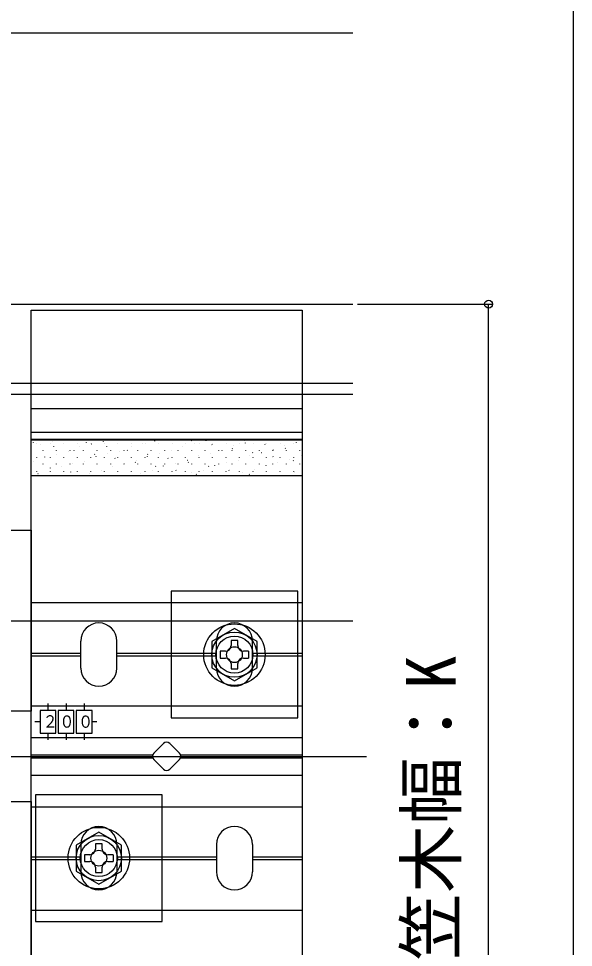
# Model space of a CAD drawing. Units: millimetres, scale not verified. Extents: x -875 to 875, y -1300 to 1292.
# Drawn here: x 752.2 to 875, y 795.1 to 1000.5 of the extents above; entities that cross this region are included whole.
import ezdxf
from ezdxf.enums import TextEntityAlignment as Align

# ---------------------------------------------------------------- set-up
doc = ezdxf.new("R2010")
doc.units = ezdxf.units.MM
doc.header["$LTSCALE"] = 8
for name, color, linetype in [('0-3_YKK_12', 2, 'Continuous'), ('0-4_YKK_13', 4, 'Continuous'), ('0-5_YKK_D', 6, 'Continuous'), ('0-6_YKK_ZWAK', 7, 'Continuous'), ('0-7_YSS_K', 3, 'Continuous')]:
    doc.layers.add(name, color=color, linetype=linetype)
doc.styles.add('ＭＳ ゴシック', font='')
doc.styles.get('ＭＳ ゴシック').set_extended_font_data('MS Gothic')

msp = doc.modelspace()

# ---------------------------------------------------------------- linework, layer by layer
at = {"layer": '0-3_YKK_12'}
for p, q in [((224.848, 937.321), (826.228, 937.321)), ((826.228, 917.321), (710, 917.321)), ((710, 867.321), (826.228, 867.321))]:
    msp.add_line(p, q, dxfattribs=at)
at = {"layer": '0-4_YKK_13'}
for p, q in [((755, 914.221), (815, 914.221)), ((755, 909.024), (815, 909.024)), ((755, 907.496), (815, 907.496)), ((755, 899.336), (755, 907.496)), ((755, 907.309), (815, 907.309)), ((755.575, 906.704), (755.52, 906.787)), ((756.299, 906.412), (756.299, 906.462)), ((757.083, 906.303), (757.079, 906.312)), ((759.289, 906.412), (759.289, 906.462)), ((759.712, 906.901), (759.708, 906.911)), ((760.079, 905.819), (760.023, 905.903)), ((762.279, 906.412), (762.279, 906.462)), ((765.269, 906.412), (765.269, 906.462)), ((767.305, 906.74), (767.25, 906.823)), ((768.259, 906.412), (768.259, 906.462)), ((768.419, 906.379), (768.416, 906.389)), ((771.048, 906.978), (771.045, 906.988)), ((771.249, 906.412), (771.249, 906.462)), ((771.808, 905.855), (771.753, 905.938)), ((774.239, 906.412), (774.239, 906.462)), ((777.144, 905.81), (777.141, 905.819)), ((777.229, 906.412), (777.229, 906.462)), ((779.756, 906.456), (779.753, 906.465)), ((780.219, 906.412), (780.219, 906.462)), ((782.385, 907.055), (782.382, 907.064)), ((783.209, 906.412), (783.209, 906.462)), ((786.199, 906.412), (786.199, 906.462)), ((788.481, 905.886), (788.477, 905.896)), ((789.189, 906.412), (789.189, 906.462)), ((790.56, 907.12), (790.505, 907.203)), ((791.093, 906.533), (791.089, 906.542)), ((792.179, 906.412), (792.179, 906.462)), ((793.722, 907.131), (793.718, 907.141)), ((795.063, 906.236), (795.008, 906.319)), ((795.169, 906.412), (795.169, 906.462)), ((798.159, 906.412), (798.159, 906.462)), ((799.817, 905.963), (799.814, 905.973)), ((801.149, 906.412), (801.149, 906.462)), ((802.29, 907.156), (802.234, 907.239)), ((802.429, 906.609), (802.426, 906.619)), ((804.139, 906.412), (804.139, 906.462)), ((805.058, 907.208), (805.055, 907.217)), ((806.793, 906.272), (806.738, 906.355)), ((807.129, 906.412), (807.129, 906.462)), ((810.119, 906.412), (810.119, 906.462)), ((811.154, 906.04), (811.151, 906.049)), ((813.109, 906.412), (813.109, 906.462)), ((813.766, 906.686), (813.763, 906.695)), ((757.674, 904.987), (757.674, 905.037)), ((760.664, 904.987), (760.664, 905.037)), ((760.683, 904.158), (760.68, 904.168)), ((763.312, 904.757), (763.309, 904.767)), ((763.654, 904.987), (763.654, 905.037)), ((764.582, 904.935), (764.527, 905.018)), ((765.807, 905.733), (765.804, 905.743)), ((766.644, 904.987), (766.644, 905.037)), ((769.085, 904.05), (769.03, 904.134)), ((769.634, 904.987), (769.634, 905.037)), ((772.02, 904.235), (772.016, 904.244)), ((772.624, 904.987), (772.624, 905.037)), ((774.649, 904.834), (774.645, 904.843)), ((775.614, 904.987), (775.614, 905.037)), ((776.311, 904.971), (776.256, 905.054)), ((778.604, 904.987), (778.604, 905.037)), ((780.815, 904.086), (780.759, 904.17)), ((781.594, 904.987), (781.594, 905.037)), ((783.356, 904.312), (783.353, 904.321)), ((784.584, 904.987), (784.584, 905.037)), ((785.985, 904.911), (785.982, 904.92)), ((787.574, 904.987), (787.574, 905.037)), ((790.564, 904.987), (790.564, 905.037)), ((793.554, 904.987), (793.554, 905.037)), ((794.693, 904.388), (794.69, 904.398)), ((796.544, 904.987), (796.544, 905.037)), ((797.322, 904.987), (797.319, 904.997)), ((799.566, 905.351), (799.511, 905.435)), ((799.534, 904.987), (799.534, 905.037)), ((802.524, 904.987), (802.524, 905.037)), ((803.417, 903.819), (803.414, 903.828)), ((804.07, 904.467), (804.014, 904.55)), ((805.514, 904.987), (805.514, 905.037)), ((806.03, 904.465), (806.026, 904.474)), ((808.504, 904.987), (808.504, 905.037)), ((808.659, 905.064), (808.655, 905.073)), ((811.296, 905.387), (811.241, 905.471)), ((811.494, 904.987), (811.494, 905.037)), ((814.484, 904.987), (814.484, 905.037)), ((814.754, 903.896), (814.751, 903.905)), ((755.575, 902.536), (755.572, 902.546)), ((756.299, 903.372), (756.299, 903.422)), ((757.674, 901.947), (757.674, 901.997)), ((758.071, 903.512), (758.067, 903.522)), ((759.289, 903.372), (759.289, 903.422)), ((760.664, 901.947), (760.664, 901.997)), ((762.279, 903.372), (762.279, 903.422)), ((763.654, 901.947), (763.654, 901.997)), ((764.283, 902.014), (764.28, 902.024)), ((765.269, 903.372), (765.269, 903.422)), ((766.644, 901.947), (766.644, 901.997)), ((766.912, 902.613), (766.909, 902.622)), ((768.259, 903.372), (768.259, 903.422)), ((769.407, 903.589), (769.404, 903.598)), ((769.634, 901.947), (769.634, 901.997)), ((771.249, 903.372), (771.249, 903.422)), ((772.624, 901.947), (772.624, 901.997)), ((773.588, 903.166), (773.533, 903.249)), ((774.239, 903.372), (774.239, 903.422)), ((775.614, 901.947), (775.614, 901.997)), ((775.62, 902.091), (775.617, 902.1)), ((777.229, 903.372), (777.229, 903.422)), ((778.091, 902.281), (778.036, 902.365)), ((778.249, 902.69), (778.245, 902.699)), ((778.604, 901.947), (778.604, 901.997)), ((780.219, 903.372), (780.219, 903.422)), ((780.744, 903.666), (780.741, 903.675)), ((781.594, 901.947), (781.594, 901.997)), ((783.209, 903.372), (783.209, 903.422)), ((784.584, 901.947), (784.584, 901.997)), ((785.318, 903.202), (785.263, 903.285)), ((786.199, 903.372), (786.199, 903.422)), ((786.957, 902.167), (786.953, 902.177)), ((787.574, 901.947), (787.574, 901.997)), ((789.189, 903.372), (789.189, 903.422)), ((789.585, 902.766), (789.582, 902.776)), ((789.821, 902.317), (789.766, 902.401)), ((790.564, 901.947), (790.564, 901.997)), ((792.081, 903.742), (792.077, 903.752)), ((792.179, 903.372), (792.179, 903.422)), ((793.554, 901.947), (793.554, 901.997)), ((795.169, 903.372), (795.169, 903.422)), ((796.544, 901.947), (796.544, 901.997)), ((798.159, 903.372), (798.159, 903.422)), ((798.293, 902.244), (798.29, 902.254)), ((799.534, 901.947), (799.534, 901.997)), ((800.922, 902.843), (800.919, 902.852)), ((801.149, 903.372), (801.149, 903.422)), ((802.524, 901.947), (802.524, 901.997)), ((804.139, 903.372), (804.139, 903.422)), ((805.514, 901.947), (805.514, 901.997)), ((807.129, 903.372), (807.129, 903.422)), ((808.504, 901.947), (808.504, 901.997)), ((808.573, 903.582), (808.518, 903.666)), ((809.63, 902.321), (809.627, 902.33)), ((810.119, 903.372), (810.119, 903.422)), ((811.494, 901.947), (811.494, 901.997)), ((812.259, 902.92), (812.255, 902.929)), ((813.076, 902.698), (813.021, 902.781)), ((813.109, 903.372), (813.109, 903.422)), ((814.484, 901.947), (814.484, 901.997)), ((756.299, 900.332), (756.299, 900.382)), ((756.547, 899.793), (756.543, 899.803)), ((759.176, 900.392), (759.172, 900.402)), ((759.34, 901.016), (759.284, 901.1)), ((759.289, 900.332), (759.289, 900.382)), ((761.671, 901.368), (761.668, 901.378)), ((762.279, 900.332), (762.279, 900.382)), ((763.843, 900.132), (763.788, 900.215)), ((765.269, 900.332), (765.269, 900.382)), ((767.883, 899.87), (767.88, 899.879)), ((768.259, 900.332), (768.259, 900.382)), ((770.512, 900.469), (770.509, 900.478)), ((771.249, 900.332), (771.249, 900.382)), ((773.008, 901.445), (773.004, 901.454)), ((774.239, 900.332), (774.239, 900.382)), ((777.229, 900.332), (777.229, 900.382)), ((779.22, 899.947), (779.217, 899.956)), ((780.219, 900.332), (780.219, 900.382)), ((781.849, 900.545), (781.846, 900.555)), ((782.595, 901.397), (782.539, 901.48)), ((783.209, 900.332), (783.209, 900.382)), ((784.344, 901.521), (784.341, 901.531)), ((786.199, 900.332), (786.199, 900.382)), ((787.098, 900.513), (787.043, 900.596)), ((789.189, 900.332), (789.189, 900.382)), ((790.557, 900.023), (790.553, 900.033)), ((791.601, 899.628), (791.546, 899.711)), ((792.179, 900.332), (792.179, 900.382)), ((793.186, 900.622), (793.182, 900.632)), ((794.324, 901.433), (794.269, 901.516)), ((795.169, 900.332), (795.169, 900.382)), ((795.681, 901.598), (795.678, 901.608)), ((798.159, 900.332), (798.159, 900.382)), ((798.827, 900.548), (798.772, 900.632)), ((801.149, 900.332), (801.149, 900.382)), ((801.893, 900.1), (801.89, 900.109)), ((803.331, 899.664), (803.275, 899.747)), ((804.139, 900.332), (804.139, 900.382)), ((804.522, 900.699), (804.519, 900.708)), ((807.018, 901.675), (807.014, 901.684)), ((807.129, 900.332), (807.129, 900.382)), ((810.119, 900.332), (810.119, 900.382)), ((813.109, 900.332), (813.109, 900.382)), ((813.23, 900.177), (813.227, 900.186)), ((787.945, 899.377), (787.941, 899.387)), ((799.281, 899.454), (799.278, 899.463)), ((810.618, 899.531), (810.615, 899.54)), ((755, 871.321), (815, 871.321)), ((766, 856.821), (766, 862.821)), ((774, 856.821), (774, 862.821)), ((796, 856.821), (796, 862.821)), ((800.75, 862.971), (799.25, 862.971)), ((799.25, 862.971), (799.25, 861.821)), ((800.75, 861.821), (800.75, 862.971)), ((804, 856.821), (804, 862.821)), ((755, 860.121), (766, 860.121)), ((755, 859.521), (766, 859.521)), ((774, 860.121), (796, 860.121)), ((774, 859.521), (796, 859.521)), ((798, 860.571), (796.85, 860.571)), ((803.15, 860.571), (802, 860.571)), ((802, 859.071), (803.15, 859.071)), ((803.15, 860.571), (803.15, 859.071)), ((804, 860.121), (815, 860.121)), ((804, 859.521), (815, 859.521)), ((799.25, 857.821), (799.25, 856.671)), ((799.25, 856.671), (800.75, 856.671)), ((800.75, 856.671), (800.75, 857.821)), ((755, 848.471), (815, 848.471)), ((758.75, 849.03), (758.75, 847.471)), ((762.75, 849.03), (762.75, 847.471)), ((766.75, 849.03), (766.75, 847.471)), ((757, 844.971), (755.829, 844.971)), ((769.535, 844.971), (768.5, 844.971)), ((758.75, 842.471), (758.75, 840.996)), ((762.75, 842.471), (762.75, 840.996)), ((766.75, 842.471), (766.75, 840.996)), ((755, 841.471), (815, 841.471)), ((782.172, 838.028), (784.293, 840.149)), ((785.707, 840.149), (787.828, 838.028)), ((781.925, 837.621), (755, 837.621)), ((755, 837.021), (781.925, 837.021)), ((784.293, 834.492), (782.172, 836.613)), ((787.828, 836.613), (785.707, 834.492)), ((815, 837.621), (788.075, 837.621)), ((788.075, 837.021), (815, 837.021)), ((755, 833.171), (815, 833.171)), ((755, 826.171), (815, 826.171)), ((766, 817.821), (766, 811.821)), ((770.75, 817.971), (769.25, 817.971)), ((769.25, 817.971), (769.25, 816.821)), ((770.75, 816.821), (770.75, 817.971)), ((774, 817.821), (774, 811.821)), ((796, 817.821), (796, 811.821)), ((804, 817.821), (804, 811.821)), ((768, 815.571), (766.85, 815.571)), ((773.15, 815.571), (772, 815.571)), ((773.15, 815.571), (773.15, 814.071)), ((755, 815.121), (766, 815.121)), ((755, 814.521), (766, 814.521)), ((772, 814.071), (773.15, 814.071)), ((774, 815.121), (796, 815.121)), ((774, 814.521), (796, 814.521)), ((804, 815.121), (815, 815.121)), ((804, 814.521), (815, 814.521)), ((769.25, 812.821), (769.25, 811.671)), ((769.25, 811.671), (770.75, 811.671)), ((770.75, 811.671), (770.75, 812.821)), ((755, 803.321), (815, 803.321))]:
    msp.add_line(p, q, dxfattribs=at)
for points in [[(815, 936.021), (815, 738.621), (755, 738.621), (755, 936.021)], [(755, 887.321), (755, 847.321), (715, 847.321), (715, 887.321)], [(786, 873.821), (786, 845.821), (814, 845.821), (814, 873.821)], [(805, 862.707), (800, 865.594), (795, 862.707), (795, 856.934), (800, 854.047), (805, 856.934)], [(757, 842.471), (760.5, 842.471), (760.5, 847.471), (757, 847.471)], [(761, 842.471), (764.5, 842.471), (764.5, 847.471), (761, 847.471)], [(765, 842.471), (768.5, 842.471), (768.5, 847.471), (765, 847.471)], [(756, 828.821), (756, 800.821), (784, 800.821), (784, 828.821)], [(755, 827.321), (755, 787.321), (715, 787.321), (715, 827.321)], [(775, 817.707), (770, 820.594), (765, 817.707), (765, 811.934), (770, 809.047), (775, 811.934)]]:
    msp.add_lwpolyline(points, close=True, dxfattribs=at)
for points in [[(815, 907.496), (815, 899.336), (755, 899.336)], [(796.85, 860.571), (796.85, 859.071), (798, 859.071)], [(766.85, 815.571), (766.85, 814.071), (768, 814.071)]]:
    msp.add_lwpolyline(points, dxfattribs=at)
for centre, radius in [((800, 859.821), 6.8), ((800, 859.821), 5), ((800, 859.821), 4.1), ((800, 859.821), 1.75), ((770, 814.821), 6.8), ((770, 814.821), 5), ((770, 814.821), 4.1), ((770, 814.821), 1.75)]:
    msp.add_circle(centre, radius, dxfattribs=at)
for centre, radius, start, end in [((770, 862.821), 4, 0, 180), ((800, 862.821), 4, 0, 180), ((798, 861.821), 1.25, 270, 0), ((802, 861.821), 1.25, 180, 270), ((798, 857.821), 1.25, 0, 90), ((802, 857.821), 1.25, 90, 180), ((770, 856.821), 4, 180, 0), ((800, 856.821), 4, 180, 0), ((785, 839.442), 1, 45, 135), ((782.879, 837.321), 1, 135, 225), ((787.121, 837.321), 1, 315, 45), ((785, 835.199), 1, 225, 315), ((770, 817.821), 4, 0, 180), ((800, 817.821), 4, 0, 180), ((768, 816.821), 1.25, 270, 0), ((772, 816.821), 1.25, 180, 270), ((768, 812.821), 1.25, 0, 90), ((772, 812.821), 1.25, 90, 180), ((770, 811.821), 4, 180, 0), ((800, 811.821), 4, 180, 0)]:
    msp.add_arc(centre, radius, start, end, dxfattribs=at)
at = {"layer": '0-5_YKK_D'}
for p, q in [((705, 997.321), (826.228, 997.321)), ((827.228, 937.321), (857.228, 937.321)), ((856.228, 737.321), (856.228, 937.321))]:
    msp.add_line(p, q, dxfattribs=at)
msp.add_circle((856.228, 937.321), 0.875, dxfattribs=at)
at = {"layer": '0-6_YKK_ZWAK'}
msp.add_lwpolyline([(-875, -1299.6), (875, -1299.6), (875, 1250.4)], dxfattribs=at)
at = {"layer": '0-7_YSS_K'}
for p, q in [((-277.5, 919.821), (826.228, 919.821)), ((-195, 837.321), (829.228, 837.321))]:
    msp.add_line(p, q, dxfattribs=at)

# ---------------------------------------------------------------- texts
at = {"layer": '0-4_YKK_13', "style": 'ＭＳ ゴシック', "width": 0.9}
for s, p in [('２', (757.594, 842.889)), ('０', (761.283, 842.849)), ('０', (765.42, 842.83))]:
    msp.add_text(s, height=2.711, dxfattribs=at).set_placement(p, align=Align.BOTTOM_LEFT)
at = {"layer": '0-5_YKK_D', "style": 'ＭＳ ゴシック'}
msp.add_text('笠木幅：K', height=11, rotation=90, dxfattribs=at).set_placement((852.268, 792.15), align=Align.BOTTOM_LEFT)

doc.saveas('drawing.dxf')
